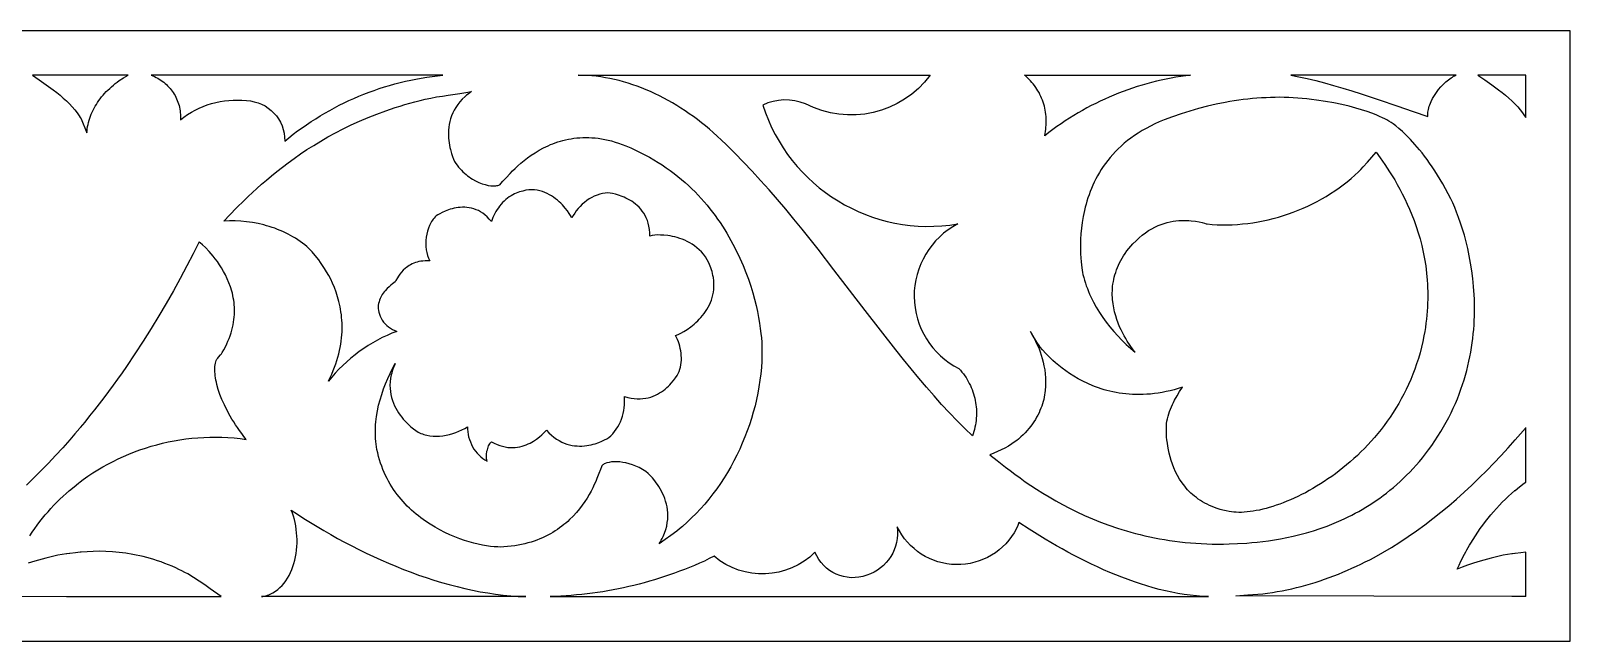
# Model space of a CAD drawing. Extents: x -336 to 337, y 105 to 175.
# Drawn here: x 160.3 to 336.8, y 104.8 to 174.8 of the extents above; entities that cross this region are included whole.
import ezdxf

# ---------------------------------------------------------------- set-up
doc = ezdxf.new("R2010")
doc.units = 0
doc.header["$MEASUREMENT"] = 0
doc.layers.get('0').update_dxf_attribs({"linetype": 'CONTINUOUS'})
doc.layers.add('BITMAP_LAYER', color=18, linetype='CONTINUOUS')

msp = doc.modelspace()

# ---------------------------------------------------------------- linework, layer by layer
for p, q in [((331.7, 164.9), (331.7, 169.74)), ((331.7, 123.07), (331.7, 129.31)), ((331.7, 109.92), (331.7, 115.02))]:
    msp.add_line(p, q)
msp.add_lwpolyline([(-336.17, 104.8), (336.8, 104.8), (336.8, 174.85), (-336.17, 174.85)], close=True)
at = {"layer": 'BITMAP_LAYER'}
for points in [[(166, 164.9), (166.1, 164.74), (166.76, 163.12), (166.78, 163.37), (166.81, 163.61), (166.85, 163.85), (166.9, 164.09), (166.96, 164.33), (167.02, 164.57), (167.1, 164.81), (167.18, 165.04), (167.27, 165.27), (167.37, 165.5), (167.48, 165.73), (167.59, 165.96), (167.72, 166.18), (167.85, 166.4), (167.99, 166.62), (168.13, 166.83), (168.29, 167.04), (168.45, 167.25), (168.62, 167.46), (168.8, 167.66), (168.98, 167.86), (169.18, 168.05), (169.38, 168.24), (169.58, 168.43), (169.8, 168.61), (170.02, 168.79), (170.24, 168.96), (170.48, 169.13), (170.97, 169.46), (171.48, 169.77), (166.3, 169.74), (166.27, 169.74), (166, 169.74), (165.81, 169.74), (160.52, 169.74), (160.53, 169.74), (160.52, 169.74), (161.3, 169.22), (162.1, 168.66), (162.91, 168.06), (163.3, 167.75), (163.69, 167.44), (164.06, 167.12), (164.42, 166.79), (164.76, 166.46), (165.08, 166.12), (165.38, 165.78), (165.65, 165.44), (165.89, 165.09)], [(274.24, 169.74), (293.29, 169.74), (292.73, 169.68), (292.16, 169.6), (291.6, 169.51), (291.04, 169.41), (290.48, 169.3), (289.92, 169.18), (289.37, 169.05), (288.82, 168.91), (288.27, 168.76), (287.72, 168.61), (287.18, 168.44), (286.64, 168.26), (286.1, 168.08), (285.56, 167.88), (285.03, 167.68), (284.5, 167.46), (283.97, 167.24), (283.45, 167.01), (282.93, 166.77), (282.42, 166.52), (281.9, 166.26), (281.4, 165.99), (280.89, 165.71), (280.39, 165.42), (279.9, 165.13), (279.41, 164.82), (278.92, 164.51), (278.44, 164.18), (277.96, 163.85), (277.49, 163.51), (277.02, 163.16), (276.56, 162.81), (276.61, 163.05), (276.65, 163.3), (276.69, 163.54), (276.71, 163.79), (276.73, 164.03), (276.74, 164.28), (276.74, 164.52), (276.74, 164.77), (276.72, 165.01), (276.7, 165.25), (276.66, 165.49), (276.62, 165.73), (276.57, 165.96), (276.52, 166.2), (276.45, 166.43), (276.38, 166.65), (276.3, 166.88), (276.21, 167.1), (276.12, 167.32), (276.02, 167.54), (275.91, 167.75), (275.79, 167.95), (275.67, 168.16), (275.54, 168.35), (275.4, 168.55), (275.25, 168.74), (275.1, 168.92), (274.94, 169.1), (274.78, 169.27), (274.6, 169.43), (274.42, 169.59)], [(304.77, 169.74), (305.69, 169.57), (306.64, 169.36), (307.63, 169.13), (308.65, 168.86), (309.68, 168.58), (310.73, 168.27), (311.78, 167.95), (312.83, 167.62), (314.92, 166.94), (316.92, 166.25), (318.8, 165.6), (320.5, 165.01), (320.49, 165.17), (320.48, 165.33), (320.49, 165.49), (320.52, 165.66), (320.55, 165.83), (320.59, 166.01), (320.64, 166.18), (320.7, 166.36), (320.85, 166.72), (321.03, 167.08), (321.23, 167.43), (321.46, 167.77), (321.71, 168.11), (321.98, 168.42), (322.26, 168.72), (322.55, 168.99), (322.85, 169.23), (323.15, 169.44), (323.29, 169.53), (323.44, 169.62), (323.59, 169.69), (323.74, 169.75)], [(304.77, 169.74), (305.69, 169.57), (306.64, 169.36), (307.63, 169.13), (308.65, 168.86), (309.68, 168.58), (310.73, 168.27), (311.78, 167.95), (312.83, 167.62), (314.92, 166.94), (316.92, 166.25), (318.8, 165.6), (320.5, 165.01), (320.49, 165.17), (320.48, 165.33), (320.49, 165.49), (320.52, 165.66), (320.55, 165.83), (320.59, 166.01), (320.64, 166.18), (320.7, 166.36), (320.85, 166.72), (321.03, 167.08), (321.23, 167.43), (321.46, 167.77), (321.71, 168.11), (321.98, 168.42), (322.26, 168.72), (322.55, 168.99), (322.85, 169.23), (323.15, 169.44), (323.29, 169.53), (323.44, 169.62), (323.59, 169.69), (323.74, 169.75)], [(202.11, 136.67), (202.01, 136.44), (201.92, 136.23), (201.84, 136.01), (201.77, 135.8), (201.71, 135.58), (201.66, 135.38), (201.58, 134.97), (201.53, 134.57), (201.51, 134.19), (201.52, 133.81), (201.55, 133.45), (201.61, 133.1), (201.69, 132.76), (201.79, 132.44), (201.9, 132.13), (202.03, 131.82), (202.18, 131.54), (202.33, 131.26), (202.5, 131), (202.67, 130.76), (202.85, 130.52), (203.03, 130.3), (203.21, 130.1), (203.39, 129.91), (203.57, 129.73), (203.91, 129.42), (204.21, 129.17), (204.46, 128.99), (204.73, 128.81), (204.89, 128.72), (205.05, 128.65), (205.22, 128.59), (205.38, 128.53), (205.56, 128.48), (205.73, 128.44), (206.09, 128.38), (206.46, 128.34), (206.83, 128.33), (207.2, 128.35), (207.58, 128.39), (207.96, 128.46), (208.33, 128.54), (208.7, 128.65), (209.07, 128.77), (209.42, 128.91), (209.76, 129.06), (210.09, 129.23), (210.41, 129.4), (210.4, 129.12), (210.42, 128.83), (210.46, 128.54), (210.52, 128.25), (210.61, 127.96), (210.72, 127.67), (210.84, 127.39), (210.98, 127.12), (211.14, 126.86), (211.32, 126.61), (211.51, 126.37), (211.72, 126.15), (211.93, 125.95), (212.16, 125.76), (212.4, 125.6), (212.65, 125.46), (212.62, 125.6), (212.59, 125.74), (212.58, 125.89), (212.57, 126.04), (212.57, 126.19), (212.58, 126.34), (212.6, 126.49), (212.63, 126.63), (212.67, 126.78), (212.71, 126.93), (212.76, 127.07), (212.82, 127.21), (212.89, 127.34), (212.97, 127.46), (213.05, 127.59), (213.14, 127.7), (213.47, 127.52), (213.79, 127.38), (214.11, 127.26), (214.42, 127.17), (214.73, 127.1), (215.02, 127.05), (215.31, 127.03), (215.6, 127.03), (215.87, 127.04), (216.14, 127.08), (216.4, 127.12), (216.65, 127.19), (216.9, 127.26), (217.13, 127.35), (217.35, 127.44), (217.57, 127.54), (217.77, 127.65), (217.97, 127.77), (218.32, 128), (218.64, 128.24), (218.9, 128.47), (219.11, 128.68), (219.28, 128.85), (219.44, 129.04), (219.72, 128.73), (220.01, 128.46), (220.3, 128.21), (220.59, 128), (220.89, 127.82), (221.19, 127.66), (221.49, 127.53), (221.78, 127.42), (222.08, 127.34), (222.38, 127.28), (222.67, 127.23), (222.96, 127.21), (223.24, 127.2), (223.52, 127.2), (223.79, 127.22), (224.06, 127.25), (224.32, 127.3), (224.56, 127.35), (224.8, 127.41), (225.03, 127.47), (225.45, 127.61), (225.81, 127.76), (226.11, 127.9), (226.35, 128.03), (226.59, 128.18), (226.83, 128.38), (227.05, 128.61), (227.25, 128.86), (227.44, 129.12), (227.62, 129.4), (227.78, 129.69), (227.92, 129.99), (228.04, 130.3), (228.15, 130.62), (228.24, 130.94), (228.31, 131.27), (228.36, 131.59), (228.39, 131.92), (228.41, 132.25), (228.41, 132.57), (228.38, 132.89), (228.77, 132.78), (229.14, 132.7), (229.5, 132.64), (229.85, 132.62), (230.18, 132.62), (230.51, 132.64), (230.82, 132.68), (231.12, 132.74), (231.4, 132.82), (231.68, 132.92), (231.94, 133.03), (232.19, 133.15), (232.42, 133.29), (232.65, 133.43), (232.86, 133.58), (233.06, 133.74), (233.25, 133.91), (233.43, 134.07), (233.6, 134.24), (233.75, 134.4), (234.02, 134.73), (234.25, 135.03), (234.42, 135.3), (234.55, 135.52), (234.67, 135.76), (234.75, 136.01), (234.82, 136.26), (234.86, 136.52), (234.9, 136.79), (234.91, 137.05), (234.91, 137.32), (234.9, 137.59), (234.88, 137.86), (234.84, 138.12), (234.79, 138.39), (234.73, 138.65), (234.65, 138.91), (234.57, 139.17), (234.47, 139.42), (234.36, 139.66), (234.25, 139.89), (234.53, 140), (234.85, 140.15), (235.21, 140.34), (235.59, 140.58), (235.99, 140.86), (236.19, 141.02), (236.39, 141.18), (236.58, 141.36), (236.78, 141.55), (236.97, 141.75), (237.16, 141.95), (237.34, 142.17), (237.52, 142.4), (237.68, 142.63), (237.84, 142.88), (237.99, 143.13), (238.12, 143.4), (238.24, 143.67), (238.35, 143.95), (238.44, 144.24), (238.52, 144.54), (238.58, 144.85), (238.62, 145.17), (238.64, 145.5), (238.64, 145.83), (238.62, 146.17), (238.58, 146.52), (238.53, 146.76), (238.48, 146.99), (238.43, 147.22), (238.37, 147.43), (238.3, 147.64), (238.22, 147.84), (238.14, 148.04), (238.06, 148.23), (237.87, 148.58), (237.67, 148.91), (237.45, 149.21), (237.21, 149.48), (236.96, 149.73), (236.7, 149.96), (236.43, 150.17), (236.15, 150.36), (235.87, 150.53), (235.58, 150.68), (235.29, 150.81), (235.01, 150.93), (234.72, 151.03), (234.43, 151.11), (234.15, 151.19), (233.88, 151.25), (233.62, 151.3), (233.37, 151.34), (232.9, 151.39), (232.51, 151.41), (232.19, 151.42), (231.86, 151.4), (231.57, 151.35), (231.28, 151.29), (231.28, 151.68), (231.24, 152.06), (231.19, 152.42), (231.11, 152.76), (231.01, 153.07), (230.89, 153.37), (230.75, 153.65), (230.6, 153.91), (230.43, 154.15), (230.25, 154.38), (230.06, 154.59), (229.86, 154.78), (229.66, 154.96), (229.44, 155.13), (229.22, 155.28), (229, 155.41), (228.78, 155.54), (228.56, 155.65), (228.34, 155.75), (228.13, 155.84), (227.72, 155.99), (227.35, 156.1), (227.02, 156.18), (226.76, 156.23), (226.49, 156.26), (226.17, 156.23), (225.86, 156.18), (225.55, 156.1), (225.24, 155.99), (224.93, 155.87), (224.64, 155.72), (224.35, 155.55), (224.07, 155.36), (223.8, 155.16), (223.55, 154.94), (223.31, 154.7), (223.08, 154.46), (222.87, 154.2), (222.69, 153.93), (222.52, 153.66), (222.37, 153.37), (222.33, 153.46), (222.22, 153.64), (222.06, 153.88), (221.85, 154.18), (221.59, 154.51), (221.44, 154.69), (221.27, 154.87), (221.1, 155.05), (220.91, 155.23), (220.71, 155.4), (220.5, 155.57), (220.27, 155.74), (220.03, 155.9), (219.79, 156.04), (219.53, 156.17), (219.26, 156.29), (218.98, 156.39), (218.69, 156.47), (218.39, 156.54), (218.07, 156.58), (217.75, 156.59), (217.42, 156.58), (217.08, 156.54), (216.72, 156.46), (216.55, 156.42), (216.36, 156.36), (216.18, 156.29), (215.99, 156.22), (215.8, 156.14), (215.61, 156.04), (215.39, 155.92), (215.18, 155.79), (214.98, 155.64), (214.78, 155.48), (214.6, 155.31), (214.42, 155.13), (214.24, 154.94), (214.08, 154.74), (213.93, 154.54), (213.78, 154.33), (213.65, 154.11), (213.52, 153.88), (213.41, 153.65), (213.3, 153.42), (213.21, 153.19), (213.13, 152.95), (212.89, 153.24), (212.65, 153.49), (212.4, 153.71), (212.15, 153.9), (211.89, 154.07), (211.64, 154.21), (211.38, 154.32), (211.11, 154.42), (210.85, 154.49), (210.59, 154.54), (210.33, 154.58), (210.08, 154.59), (209.82, 154.6), (209.57, 154.58), (209.33, 154.56), (209.09, 154.52), (208.86, 154.48), (208.63, 154.42), (208.42, 154.36), (208.21, 154.3), (207.83, 154.15), (207.5, 154.01), (207.22, 153.86), (207.01, 153.74), (206.79, 153.6), (206.68, 153.48), (206.57, 153.36), (206.47, 153.23), (206.37, 153.1), (206.28, 152.95), (206.19, 152.81), (206.04, 152.5), (205.91, 152.18), (205.8, 151.85), (205.72, 151.5), (205.66, 151.15), (205.62, 150.79), (205.61, 150.44), (205.62, 150.08), (205.66, 149.73), (205.72, 149.39), (205.81, 149.06), (205.92, 148.74), (205.99, 148.59), (206.06, 148.44), (205.79, 148.45), (205.54, 148.45), (205.29, 148.43), (205.06, 148.4), (204.83, 148.36), (204.62, 148.31), (204.42, 148.24), (204.23, 148.17), (204.05, 148.09), (203.87, 148), (203.71, 147.91), (203.56, 147.81), (203.41, 147.7), (203.28, 147.59), (203.03, 147.37), (202.82, 147.14), (202.64, 146.91), (202.49, 146.7), (202.36, 146.5), (202.19, 146.2), (202.14, 146.1), (202.11, 146.05), (201.95, 145.93), (201.8, 145.82), (201.61, 145.67), (201.4, 145.48), (201.18, 145.27), (200.95, 145.02), (200.84, 144.89), (200.73, 144.74), (200.63, 144.59), (200.54, 144.44), (200.45, 144.28), (200.37, 144.11), (200.3, 143.93), (200.25, 143.75), (200.2, 143.56), (200.17, 143.37), (200.16, 143.17), (200.16, 142.97), (200.18, 142.76), (200.22, 142.55), (200.29, 142.33), (200.37, 142.1), (200.48, 141.87), (200.61, 141.64), (200.77, 141.43), (200.94, 141.22), (201.14, 141.04), (201.35, 140.87), (201.57, 140.72), (201.81, 140.58), (202.05, 140.46), (202.3, 140.36), (201.73, 140.14), (201.17, 139.9), (200.62, 139.64), (200.08, 139.35), (199.54, 139.05), (199.01, 138.73), (198.5, 138.39), (197.99, 138.04), (197.5, 137.67), (197.02, 137.28), (196.55, 136.88), (196.1, 136.46), (195.66, 136.03), (195.24, 135.58), (194.84, 135.12), (194.46, 134.65), (194.66, 135.06), (194.84, 135.46), (195.01, 135.86), (195.16, 136.25), (195.3, 136.64), (195.43, 137.02), (195.54, 137.41), (195.65, 137.78), (195.73, 138.16), (195.81, 138.52), (195.87, 138.89), (195.92, 139.25), (195.96, 139.6), (195.99, 139.95), (196.01, 140.3), (196.02, 140.64), (196.02, 140.98), (196.01, 141.31), (196, 141.64), (195.97, 141.96), (195.94, 142.27), (195.89, 142.58), (195.84, 142.89), (195.79, 143.19), (195.66, 143.77), (195.5, 144.33), (195.33, 144.87), (195.13, 145.38), (194.93, 145.87), (194.71, 146.34), (194.48, 146.78), (194.25, 147.19), (194.02, 147.57), (193.79, 147.93), (193.56, 148.26), (193.34, 148.56), (192.94, 149.08), (192.6, 149.47), (192.35, 149.73), (192.21, 149.87), (191.97, 150.08), (191.73, 150.29), (191.47, 150.49), (191.21, 150.68), (190.95, 150.86), (190.67, 151.04), (190.39, 151.2), (190.11, 151.37), (189.82, 151.52), (189.52, 151.67), (189.23, 151.8), (188.92, 151.94), (188.61, 152.06), (188.3, 152.18), (187.99, 152.29), (187.67, 152.39), (187.35, 152.48), (187.03, 152.57), (186.38, 152.72), (185.73, 152.84), (185.07, 152.94), (184.41, 153), (183.75, 153.04), (183.1, 153.05), (182.46, 153.02), (183.15, 153.73), (183.92, 154.52), (184.78, 155.37), (185.25, 155.82), (185.74, 156.28), (186.25, 156.75), (186.78, 157.23), (187.35, 157.72), (187.93, 158.21), (188.54, 158.71), (189.18, 159.21), (189.84, 159.71), (190.53, 160.21), (191.25, 160.71), (191.99, 161.21), (192.77, 161.7), (193.57, 162.19), (194.4, 162.67), (195.26, 163.14), (196.14, 163.6), (197.06, 164.04), (198.01, 164.47), (198.99, 164.89), (200, 165.29), (201.04, 165.67), (201.58, 165.85), (202.12, 166.03), (202.67, 166.2), (203.23, 166.37), (203.79, 166.53), (204.37, 166.68), (204.95, 166.83), (205.54, 166.98), (206.2, 167.12), (206.86, 167.25), (207.52, 167.36), (208.19, 167.46), (209.53, 167.66), (210.19, 167.76), (210.86, 167.87), (210.66, 167.73), (210.47, 167.59), (210.29, 167.45), (210.12, 167.3), (209.8, 167), (209.52, 166.7), (209.27, 166.38), (209.05, 166.06), (208.86, 165.74), (208.7, 165.42), (208.57, 165.09), (208.45, 164.76), (208.36, 164.43), (208.3, 164.11), (208.25, 163.78), (208.22, 163.46), (208.2, 163.15), (208.21, 162.84), (208.22, 162.54), (208.25, 162.25), (208.28, 161.98), (208.33, 161.71), (208.38, 161.45), (208.43, 161.21), (208.55, 160.78), (208.68, 160.41), (208.79, 160.12), (208.92, 159.83), (209.07, 159.61), (209.22, 159.41), (209.38, 159.21), (209.54, 159.02), (209.7, 158.84), (209.87, 158.67), (210.05, 158.51), (210.23, 158.36), (210.41, 158.21), (210.59, 158.08), (210.77, 157.95), (210.96, 157.83), (211.33, 157.62), (211.7, 157.44), (212.07, 157.3), (212.42, 157.19), (212.76, 157.11), (213.07, 157.06), (213.37, 157.05), (213.51, 157.05), (213.64, 157.06), (213.76, 157.08), (213.87, 157.11), (213.97, 157.14), (214.07, 157.18), (214.13, 157.22), (214.21, 157.31), (214.46, 157.58), (214.81, 157.98), (215.27, 158.48), (215.54, 158.76), (215.84, 159.04), (216.16, 159.34), (216.51, 159.65), (216.88, 159.95), (217.27, 160.26), (217.7, 160.56), (218.14, 160.86), (218.62, 161.14), (219.11, 161.41), (219.63, 161.66), (219.9, 161.78), (220.18, 161.89), (220.46, 161.99), (220.75, 162.09), (221.04, 162.18), (221.34, 162.26), (221.64, 162.34), (221.96, 162.41), (222.27, 162.46), (222.6, 162.51), (222.92, 162.55), (223.26, 162.58), (223.6, 162.6), (223.94, 162.6), (224.3, 162.6), (224.65, 162.58), (225.02, 162.55), (225.39, 162.51), (225.76, 162.45), (226.14, 162.38), (226.53, 162.3), (226.92, 162.2), (227.31, 162.08), (227.72, 161.95), (228.12, 161.81), (228.54, 161.65), (229.11, 161.41), (229.66, 161.16), (230.2, 160.89), (230.73, 160.62), (231.25, 160.34), (231.75, 160.05), (232.24, 159.75), (232.72, 159.45), (233.18, 159.13), (233.63, 158.81), (234.08, 158.47), (234.51, 158.14), (234.92, 157.79), (235.33, 157.44), (235.72, 157.08), (236.11, 156.72), (236.48, 156.35), (236.84, 155.97), (237.19, 155.59), (237.53, 155.21), (237.86, 154.82), (238.18, 154.43), (238.49, 154.03), (238.79, 153.64), (239.07, 153.23), (239.35, 152.83), (239.62, 152.43), (239.88, 152.02), (240.13, 151.61), (240.37, 151.2), (240.6, 150.79), (240.83, 150.38), (241.25, 149.56), (241.63, 148.74), (241.98, 147.93), (242.31, 147.12), (242.6, 146.33), (242.86, 145.55), (243.09, 144.78), (243.3, 144.04), (243.48, 143.32), (243.63, 142.62), (243.76, 141.95), (243.88, 141.31), (243.96, 140.7), (244.03, 140.13), (244.08, 139.6), (244.12, 139.11), (244.14, 138.39), (244.14, 137.66), (244.12, 136.93), (244.08, 136.2), (244.01, 135.47), (243.92, 134.74), (243.81, 134.01), (243.68, 133.27), (243.53, 132.54), (243.36, 131.82), (243.16, 131.09), (242.95, 130.37), (242.72, 129.65), (242.46, 128.94), (242.19, 128.24), (241.9, 127.54), (241.6, 126.85), (241.27, 126.17), (240.93, 125.49), (240.57, 124.83), (240.19, 124.18), (239.8, 123.54), (239.39, 122.92), (238.96, 122.3), (238.52, 121.7), (238.06, 121.12), (237.59, 120.55), (237.11, 120), (236.61, 119.46), (236.09, 118.95), (235.57, 118.45), (235.03, 117.97), (234.71, 117.7), (234.38, 117.45), (233.72, 116.95), (233.04, 116.47), (232.37, 115.98), (232.5, 116.19), (232.61, 116.4), (232.72, 116.61), (232.82, 116.81), (232.91, 117.02), (232.99, 117.22), (233.13, 117.62), (233.23, 118.02), (233.3, 118.41), (233.35, 118.79), (233.36, 119.16), (233.35, 119.52), (233.32, 119.87), (233.27, 120.22), (233.2, 120.55), (233.11, 120.87), (233.01, 121.18), (232.89, 121.48), (232.76, 121.76), (232.63, 122.03), (232.48, 122.29), (232.33, 122.54), (232.18, 122.77), (232.03, 122.99), (231.88, 123.19), (231.59, 123.54), (231.32, 123.83), (231.1, 124.05), (230.85, 124.27), (230.47, 124.51), (230.08, 124.72), (229.69, 124.89), (229.31, 125.04), (228.93, 125.16), (228.55, 125.26), (228.19, 125.33), (227.84, 125.37), (227.51, 125.39), (227.19, 125.39), (226.9, 125.37), (226.63, 125.32), (226.38, 125.26), (226.17, 125.18), (226.07, 125.14), (225.99, 125.09), (225.91, 125.04), (225.84, 124.98), (225.81, 124.92), (225.76, 124.83), (225.63, 124.51), (225.46, 124.04), (225.23, 123.46), (225.09, 123.13), (224.93, 122.78), (224.75, 122.41), (224.56, 122.03), (224.34, 121.63), (224.1, 121.23), (223.83, 120.82), (223.54, 120.4), (223.22, 119.98), (222.88, 119.57), (222.51, 119.16), (222.1, 118.76), (221.89, 118.56), (221.67, 118.37), (221.44, 118.18), (221.21, 117.99), (220.96, 117.81), (220.71, 117.63), (220.45, 117.46), (220.18, 117.29), (219.9, 117.13), (219.61, 116.97), (219.31, 116.82), (219.01, 116.68), (218.69, 116.54), (218.36, 116.42), (218.03, 116.3), (217.68, 116.18), (217.33, 116.08), (216.96, 115.99), (216.59, 115.9), (216.2, 115.82), (215.81, 115.76), (215.4, 115.7), (214.98, 115.66), (214.55, 115.63), (214.22, 115.61), (213.86, 115.62), (213.46, 115.65), (213.04, 115.69), (212.59, 115.75), (212.12, 115.83), (211.62, 115.94), (211.11, 116.06), (210.58, 116.21), (210.05, 116.37), (209.5, 116.56), (208.94, 116.78), (208.37, 117.02), (207.81, 117.28), (207.24, 117.57), (206.68, 117.88), (206.12, 118.22), (205.57, 118.58), (205.03, 118.97), (204.76, 119.18), (204.5, 119.39), (204.24, 119.62), (203.98, 119.84), (203.73, 120.08), (203.48, 120.32), (203.24, 120.57), (203.01, 120.83), (202.78, 121.09), (202.55, 121.37), (202.33, 121.65), (202.12, 121.93), (201.92, 122.23), (201.72, 122.53), (201.53, 122.84), (201.35, 123.16), (201.17, 123.49), (201.01, 123.82), (200.85, 124.17), (200.7, 124.52), (200.56, 124.88), (200.43, 125.25), (200.32, 125.63), (200.21, 126.01), (200.11, 126.41), (200.02, 126.81), (199.97, 127.12), (199.92, 127.43), (199.88, 127.74), (199.86, 128.06), (199.84, 128.38), (199.83, 128.69), (199.83, 129.01), (199.84, 129.33), (199.86, 129.65), (199.89, 129.97), (199.92, 130.29), (199.96, 130.6), (200.07, 131.24), (200.21, 131.88), (200.37, 132.51), (200.56, 133.13), (200.77, 133.75), (201, 134.35), (201.25, 134.95), (201.52, 135.54), (201.81, 136.11)], [(314.55, 160.92), (315.02, 160.27), (315.54, 159.52), (315.82, 159.1), (316.1, 158.67), (316.39, 158.21), (316.68, 157.73), (316.97, 157.22), (317.26, 156.69), (317.55, 156.14), (317.84, 155.57), (318.12, 154.97), (318.39, 154.36), (318.66, 153.72), (318.91, 153.06), (319.15, 152.38), (319.38, 151.68), (319.59, 150.96), (319.78, 150.21), (319.96, 149.45), (320.11, 148.67), (320.24, 147.87), (320.34, 147.05), (320.42, 146.22), (320.44, 145.79), (320.46, 145.36), (320.47, 144.93), (320.48, 144.49), (320.48, 144.04), (320.46, 143.6), (320.44, 143.14), (320.41, 142.69), (320.37, 142.22), (320.33, 141.76), (320.27, 141.29), (320.2, 140.81), (320.13, 140.34), (320.04, 139.85), (319.9, 139.19), (319.75, 138.54), (319.59, 137.89), (319.4, 137.26), (319.2, 136.64), (318.99, 136.03), (318.77, 135.43), (318.52, 134.84), (318.27, 134.26), (318.01, 133.7), (317.73, 133.14), (317.44, 132.6), (317.14, 132.07), (316.82, 131.54), (316.5, 131.03), (316.17, 130.53), (315.83, 130.04), (315.48, 129.56), (315.12, 129.1), (314.75, 128.64), (314.38, 128.19), (314, 127.76), (313.61, 127.34), (313.21, 126.92), (312.81, 126.52), (312.41, 126.13), (312, 125.76), (311.58, 125.39), (311.16, 125.03), (310.74, 124.69), (310.32, 124.35), (309.89, 124.03), (309.46, 123.72), (309.03, 123.42), (308.6, 123.13), (308.17, 122.85), (307.73, 122.59), (307.3, 122.33), (306.87, 122.09), (306.44, 121.85), (306.01, 121.63), (305.59, 121.42), (305.16, 121.22), (304.74, 121.04), (304.32, 120.86), (303.91, 120.7), (303.5, 120.54), (303.1, 120.4), (302.7, 120.27), (302.31, 120.15), (301.93, 120.04), (301.55, 119.95), (301.17, 119.86), (300.81, 119.79), (300.46, 119.73), (300.11, 119.68), (299.77, 119.64), (299.44, 119.61), (299.13, 119.59), (298.82, 119.59), (298.52, 119.6), (298.24, 119.61), (297.96, 119.64), (297.7, 119.69), (297.35, 119.76), (297, 119.84), (296.67, 119.93), (296.35, 120.03), (296.04, 120.14), (295.74, 120.26), (295.46, 120.38), (295.18, 120.52), (294.91, 120.66), (294.66, 120.8), (294.41, 120.96), (294.17, 121.12), (293.95, 121.28), (293.73, 121.45), (293.52, 121.63), (293.32, 121.81), (293.13, 122), (292.95, 122.19), (292.78, 122.38), (292.61, 122.58), (292.46, 122.78), (292.31, 122.99), (292.03, 123.4), (291.78, 123.83), (291.57, 124.26), (291.37, 124.69), (291.2, 125.12), (291.06, 125.54), (290.93, 125.97), (290.83, 126.38), (290.74, 126.78), (290.67, 127.17), (290.62, 127.54), (290.57, 127.9), (290.54, 128.23), (290.51, 128.82), (290.51, 129.28), (290.52, 129.61), (290.53, 129.78), (290.58, 130.06), (290.64, 130.33), (290.71, 130.61), (290.79, 130.88), (290.88, 131.15), (290.98, 131.42), (291.08, 131.69), (291.2, 131.95), (291.32, 132.21), (291.45, 132.47), (291.73, 132.98), (292.03, 133.46), (292.35, 133.94), (291.87, 133.79), (291.39, 133.66), (290.93, 133.54), (290.47, 133.44), (290.01, 133.35), (289.57, 133.28), (289.13, 133.22), (288.69, 133.17), (288.27, 133.14), (287.85, 133.12), (287.44, 133.11), (287.03, 133.11), (286.63, 133.12), (286.24, 133.14), (285.86, 133.18), (285.48, 133.22), (285.11, 133.27), (284.74, 133.34), (284.39, 133.41), (284.04, 133.48), (283.7, 133.57), (283.36, 133.66), (283.03, 133.76), (282.71, 133.87), (282.4, 133.98), (282.09, 134.1), (281.5, 134.36), (280.93, 134.63), (280.4, 134.91), (279.89, 135.21), (279.42, 135.51), (278.97, 135.82), (278.55, 136.13), (278.17, 136.43), (277.81, 136.74), (277.48, 137.03), (277.19, 137.31), (276.92, 137.57), (276.69, 137.82), (276.31, 138.24), (276.06, 138.55), (275.93, 138.72), (275.66, 139.11), (275.42, 139.51), (275.17, 139.92), (274.93, 140.33), (275.01, 140.19), (275.18, 139.91), (275.39, 139.5), (275.64, 138.98), (275.78, 138.68), (275.91, 138.35), (276.04, 138), (276.16, 137.63), (276.28, 137.24), (276.38, 136.83), (276.48, 136.4), (276.56, 135.96), (276.62, 135.5), (276.66, 135.03), (276.67, 134.55), (276.66, 134.06), (276.62, 133.56), (276.59, 133.31), (276.55, 133.06), (276.51, 132.81), (276.45, 132.55), (276.38, 132.3), (276.31, 132.04), (276.22, 131.78), (276.13, 131.53), (276.02, 131.27), (275.91, 131.01), (275.78, 130.75), (275.64, 130.5), (275.49, 130.24), (275.33, 129.99), (275.15, 129.73), (274.96, 129.48), (274.76, 129.23), (274.55, 128.98), (274.32, 128.73), (274.08, 128.48), (273.82, 128.24), (273.55, 128), (273.37, 127.85), (273.19, 127.71), (272.81, 127.44), (272.41, 127.19), (272, 126.96), (271.58, 126.75), (271.15, 126.56), (270.72, 126.38), (270.29, 126.21), (271.13, 125.53), (272.08, 124.78), (272.6, 124.38), (273.15, 123.97), (273.73, 123.54), (274.34, 123.11), (274.98, 122.68), (275.64, 122.24), (276.34, 121.8), (277.07, 121.36), (277.82, 120.93), (278.6, 120.49), (279.42, 120.07), (280.26, 119.65), (281.13, 119.25), (282.03, 118.86), (282.96, 118.48), (283.92, 118.12), (284.91, 117.78), (285.42, 117.62), (285.93, 117.47), (286.45, 117.32), (286.98, 117.18), (287.51, 117.04), (288.05, 116.91), (288.6, 116.79), (289.16, 116.67), (289.72, 116.56), (290.29, 116.46), (290.87, 116.37), (291.46, 116.29), (292.05, 116.21), (292.65, 116.15), (293.26, 116.09), (293.88, 116.04), (294.5, 116.01), (295.13, 115.98), (295.77, 115.96), (296.41, 115.95), (297.06, 115.96), (297.72, 115.97), (298.66, 116.01), (299.73, 116.07), (300.31, 116.12), (300.92, 116.18), (301.56, 116.25), (302.22, 116.34), (302.9, 116.44), (303.6, 116.56), (304.32, 116.7), (305.06, 116.86), (305.82, 117.04), (306.58, 117.25), (307.36, 117.48), (308.15, 117.74), (308.94, 118.02), (309.74, 118.34), (310.55, 118.69), (310.95, 118.87), (311.36, 119.07), (311.76, 119.27), (312.16, 119.48), (312.57, 119.7), (312.97, 119.93), (313.37, 120.17), (313.77, 120.42), (314.17, 120.68), (314.57, 120.95), (314.97, 121.23), (315.36, 121.52), (315.75, 121.81), (316.14, 122.12), (316.53, 122.45), (316.91, 122.78), (317.3, 123.12), (317.67, 123.48), (318.05, 123.84), (318.42, 124.22), (318.79, 124.61), (319.15, 125.01), (319.51, 125.43), (319.86, 125.85), (320.21, 126.29), (320.55, 126.75), (320.93, 127.28), (321.3, 127.8), (321.64, 128.34), (321.98, 128.87), (322.29, 129.4), (322.59, 129.94), (322.88, 130.48), (323.15, 131.02), (323.4, 131.55), (323.64, 132.09), (323.87, 132.63), (324.08, 133.17), (324.28, 133.71), (324.46, 134.25), (324.63, 134.78), (324.79, 135.32), (324.94, 135.85), (325.07, 136.39), (325.19, 136.92), (325.31, 137.45), (325.4, 137.98), (325.49, 138.5), (325.57, 139.03), (325.64, 139.55), (325.69, 140.06), (325.74, 140.58), (325.78, 141.09), (325.81, 141.6), (325.83, 142.1), (325.84, 142.6), (325.84, 143.09), (325.83, 143.58), (325.82, 144.07), (325.8, 144.55), (325.73, 145.49), (325.64, 146.42), (325.53, 147.32), (325.39, 148.19), (325.23, 149.03), (325.06, 149.85), (324.87, 150.63), (324.67, 151.38), (324.46, 152.1), (324.24, 152.78), (324.01, 153.42), (323.78, 154.02), (323.56, 154.57), (323.33, 155.09), (323.1, 155.56), (322.8, 156.15), (322.5, 156.72), (322.2, 157.27), (321.89, 157.79), (321.59, 158.29), (321.29, 158.77), (320.99, 159.22), (320.69, 159.65), (320.39, 160.07), (320.1, 160.46), (319.82, 160.83), (319.54, 161.18), (318.99, 161.81), (318.48, 162.38), (318, 162.87), (317.56, 163.28), (317.16, 163.64), (316.81, 163.92), (316.52, 164.15), (316.29, 164.32), (316.02, 164.49), (315.79, 164.62), (315.57, 164.73), (315.29, 164.87), (314.95, 165.02), (314.54, 165.2), (314.06, 165.38), (313.51, 165.58), (312.89, 165.78), (312.21, 165.98), (311.45, 166.19), (310.62, 166.38), (309.72, 166.57), (308.75, 166.74), (307.71, 166.9), (307.16, 166.97), (306.6, 167.04), (306.08, 167.09), (305.57, 167.13), (305.05, 167.16), (304.53, 167.18), (304.01, 167.2), (303.49, 167.21), (302.97, 167.2), (302.45, 167.19), (301.93, 167.17), (301.41, 167.14), (300.89, 167.11), (300.37, 167.06), (299.85, 167.01), (299.33, 166.95), (298.81, 166.88), (298.29, 166.8), (297.77, 166.72), (297.25, 166.63), (296.23, 166.42), (295.21, 166.19), (294.19, 165.93), (293.19, 165.64), (292.19, 165.32), (291.21, 164.98), (290.24, 164.61), (289.7, 164.39), (289.18, 164.15), (288.68, 163.91), (288.19, 163.65), (287.73, 163.39), (287.29, 163.11), (286.86, 162.83), (286.45, 162.54), (286.06, 162.24), (285.69, 161.94), (285.33, 161.62), (284.99, 161.3), (284.67, 160.98), (284.36, 160.65), (284.07, 160.31), (283.79, 159.97), (283.53, 159.62), (283.28, 159.28), (283.05, 158.92), (282.83, 158.57), (282.62, 158.21), (282.43, 157.85), (282.25, 157.49), (282.08, 157.13), (281.92, 156.76), (281.77, 156.4), (281.64, 156.04), (281.51, 155.68), (281.4, 155.31), (281.3, 154.95), (281.2, 154.6), (281.12, 154.24), (280.97, 153.54), (280.86, 152.85), (280.77, 152.19), (280.71, 151.54), (280.68, 150.93), (280.66, 150.34), (280.66, 149.78), (280.68, 149.26), (280.71, 148.78), (280.74, 148.35), (280.82, 147.63), (280.9, 147.13), (280.95, 146.87), (281.03, 146.55), (281.12, 146.22), (281.22, 145.9), (281.33, 145.58), (281.45, 145.27), (281.57, 144.95), (281.7, 144.64), (281.84, 144.33), (281.99, 144.02), (282.14, 143.72), (282.47, 143.12), (282.83, 142.54), (283.21, 141.96), (283.61, 141.41), (284.04, 140.86), (284.48, 140.34), (284.94, 139.83), (285.42, 139.34), (285.91, 138.86), (286.42, 138.41), (286.93, 137.97), (286.82, 138.1), (286.62, 138.36), (286.35, 138.74), (286.03, 139.23), (285.85, 139.52), (285.68, 139.83), (285.5, 140.16), (285.32, 140.52), (285.15, 140.89), (284.99, 141.29), (284.84, 141.7), (284.7, 142.13), (284.58, 142.58), (284.48, 143.04), (284.4, 143.52), (284.34, 144), (284.32, 144.25), (284.31, 144.5), (284.31, 144.76), (284.32, 145.01), (284.33, 145.27), (284.35, 145.53), (284.39, 145.79), (284.43, 146.06), (284.48, 146.32), (284.54, 146.59), (284.61, 146.86), (284.7, 147.13), (284.79, 147.4), (284.9, 147.67), (285.01, 147.94), (285.14, 148.21), (285.29, 148.49), (285.44, 148.76), (285.61, 149.03), (285.8, 149.31), (285.99, 149.58), (286.21, 149.85), (286.43, 150.12), (286.68, 150.4), (287.03, 150.76), (287.39, 151.1), (287.75, 151.4), (288.11, 151.67), (288.47, 151.92), (288.84, 152.13), (289.2, 152.32), (289.55, 152.49), (289.91, 152.63), (290.26, 152.75), (290.61, 152.85), (290.95, 152.93), (291.28, 152.99), (291.61, 153.04), (291.92, 153.07), (292.23, 153.09), (292.53, 153.09), (292.81, 153.09), (293.09, 153.07), (293.35, 153.05), (293.83, 152.99), (294.25, 152.91), (294.6, 152.83), (294.88, 152.76), (295.07, 152.71), (295.17, 152.68), (295.75, 152.63), (296.32, 152.59), (296.9, 152.58), (297.49, 152.58), (298.07, 152.59), (298.66, 152.63), (299.25, 152.68), (299.84, 152.74), (300.43, 152.82), (301.02, 152.92), (301.6, 153.04), (302.19, 153.17), (302.77, 153.31), (303.35, 153.47), (303.93, 153.64), (304.5, 153.83), (305.06, 154.04), (305.62, 154.25), (306.18, 154.49), (306.72, 154.73), (307.26, 154.99), (307.8, 155.26), (308.32, 155.55), (308.83, 155.85), (309.34, 156.16), (309.83, 156.48), (310.32, 156.82), (310.79, 157.17), (311.25, 157.53), (311.69, 157.9), (312.13, 158.28), (312.55, 158.68), (312.81, 158.94), (313.07, 159.22), (313.57, 159.78), (314.05, 160.36)], [(217.08, 109.92), (186.77, 109.92), (186.95, 109.95), (187.12, 109.99), (187.29, 110.03), (187.46, 110.08), (187.62, 110.14), (187.78, 110.21), (188.09, 110.36), (188.37, 110.54), (188.65, 110.74), (188.9, 110.96), (189.14, 111.2), (189.37, 111.46), (189.58, 111.75), (189.77, 112.04), (189.95, 112.36), (190.11, 112.68), (190.25, 113.03), (190.38, 113.38), (190.5, 113.74), (190.59, 114.11), (190.68, 114.49), (190.74, 114.88), (190.79, 115.27), (190.83, 115.66), (190.85, 116.06), (190.85, 116.46), (190.84, 116.85), (190.81, 117.25), (190.77, 117.64), (190.71, 118.03), (190.64, 118.41), (190.55, 118.79), (190.45, 119.16), (190.33, 119.51), (190.2, 119.86), (190.92, 119.38), (191.65, 118.9), (192.39, 118.43), (193.15, 117.96), (193.92, 117.5), (194.71, 117.05), (195.5, 116.61), (196.31, 116.17), (197.12, 115.74), (197.95, 115.32), (198.78, 114.91), (199.62, 114.52), (200.47, 114.13), (201.32, 113.76), (202.18, 113.4), (203.05, 113.05), (203.92, 112.72), (204.79, 112.4), (205.67, 112.1), (206.55, 111.82), (207.43, 111.55), (208.31, 111.3), (209.2, 111.07), (210.08, 110.85), (210.96, 110.66), (211.85, 110.49), (212.73, 110.34), (213.6, 110.21), (214.48, 110.1), (215.35, 110.01), (216.22, 109.95)], [(217.08, 109.92), (186.77, 109.92), (186.95, 109.95), (187.12, 109.99), (187.29, 110.03), (187.46, 110.08), (187.62, 110.14), (187.78, 110.21), (188.09, 110.36), (188.37, 110.54), (188.65, 110.74), (188.9, 110.96), (189.14, 111.2), (189.37, 111.46), (189.58, 111.75), (189.77, 112.04), (189.95, 112.36), (190.11, 112.68), (190.25, 113.03), (190.38, 113.38), (190.5, 113.74), (190.59, 114.11), (190.68, 114.49), (190.74, 114.88), (190.79, 115.27), (190.83, 115.66), (190.85, 116.06), (190.85, 116.46), (190.84, 116.85), (190.81, 117.25), (190.77, 117.64), (190.71, 118.03), (190.64, 118.41), (190.55, 118.79), (190.45, 119.16), (190.33, 119.51), (190.2, 119.86), (190.92, 119.38), (191.65, 118.9), (192.39, 118.43), (193.15, 117.96), (193.92, 117.5), (194.71, 117.05), (195.5, 116.61), (196.31, 116.17), (197.12, 115.74), (197.95, 115.32), (198.78, 114.91), (199.62, 114.52), (200.47, 114.13), (201.32, 113.76), (202.18, 113.4), (203.05, 113.05), (203.92, 112.72), (204.79, 112.4), (205.67, 112.1), (206.55, 111.82), (207.43, 111.55), (208.31, 111.3), (209.2, 111.07), (210.08, 110.85), (210.96, 110.66), (211.85, 110.49), (212.73, 110.34), (213.6, 110.21), (214.48, 110.1), (215.35, 110.01), (216.22, 109.95)]]:
    msp.add_lwpolyline(points, close=True, dxfattribs=at)
for points in [[(207.58, 169.75), (174.12, 169.74), (174.32, 169.67), (174.51, 169.58), (174.7, 169.49), (174.88, 169.4), (175.06, 169.29), (175.24, 169.18), (175.41, 169.07), (175.57, 168.94), (175.73, 168.81), (175.88, 168.68), (176.02, 168.53), (176.16, 168.39), (176.3, 168.24), (176.43, 168.08), (176.55, 167.92), (176.66, 167.75), (176.77, 167.58), (176.87, 167.4), (176.96, 167.22), (177.05, 167.04), (177.13, 166.85), (177.2, 166.66), (177.27, 166.47), (177.33, 166.27), (177.38, 166.07), (177.42, 165.87), (177.45, 165.67), (177.47, 165.46), (177.49, 165.25), (177.5, 165.04), (177.5, 164.83), (177.49, 164.62, -0.202837), (185.05, 166.83, -0.412246), (189.44, 162.18), (189.93, 162.58), (190.42, 162.97), (190.92, 163.35), (191.43, 163.71), (191.94, 164.07), (192.46, 164.42), (192.99, 164.76), (193.52, 165.09), (194.05, 165.41), (194.6, 165.71), (195.14, 166.01), (195.7, 166.3), (196.25, 166.57), (196.81, 166.84), (197.38, 167.09), (197.95, 167.34), (198.53, 167.57), (199.11, 167.8), (199.69, 168.01), (200.28, 168.21), (200.87, 168.4), (201.47, 168.58), (202.07, 168.75), (202.67, 168.9), (203.27, 169.05), (203.88, 169.18), (204.49, 169.3), (205.1, 169.42), (205.72, 169.52), (206.34, 169.6), (206.96, 169.68)], [(268.28, 128.36), (267.39, 129.21), (266.51, 130.1), (265.63, 131.02), (264.75, 131.97), (263.88, 132.95), (263, 133.96), (262.13, 135), (261.26, 136.06), (260.38, 137.13), (259.5, 138.23), (257.75, 140.48), (255.98, 142.77), (254.2, 145.09), (252.4, 147.43), (250.58, 149.77), (249.66, 150.93), (248.74, 152.08), (247.81, 153.23), (246.87, 154.36), (245.92, 155.48), (244.96, 156.59), (243.99, 157.67), (243.02, 158.74), (242.03, 159.78), (241.03, 160.8), (240.03, 161.8), (239.52, 162.28), (239.01, 162.76), (238.57, 163.16), (238.13, 163.55), (237.68, 163.92), (237.22, 164.29), (236.76, 164.65), (236.29, 165), (235.82, 165.33), (235.34, 165.66), (234.86, 165.97), (234.38, 166.28), (233.89, 166.57), (233.39, 166.85), (232.9, 167.12), (232.4, 167.38), (231.89, 167.62), (231.38, 167.86), (230.87, 168.08), (230.36, 168.29), (229.85, 168.48), (229.33, 168.66), (228.81, 168.83), (228.29, 168.99), (227.77, 169.13), (227.25, 169.25), (226.73, 169.37), (226.2, 169.46), (225.68, 169.55), (225.16, 169.62), (224.64, 169.67), (224.11, 169.71), (223.59, 169.73), (223.07, 169.74), (263.45, 169.74, -0.36788), (249.13, 166.46, 0.212406), (244.24, 166.32, 0.373183), (266.59, 152.68, 0.610194), (266.73, 136.09), (266.9, 135.89), (267.07, 135.69), (267.24, 135.48), (267.39, 135.27), (267.54, 135.05), (267.67, 134.83), (267.8, 134.6), (267.92, 134.37), (268.04, 134.14), (268.14, 133.91), (268.24, 133.67), (268.33, 133.43), (268.41, 133.18), (268.48, 132.93), (268.54, 132.69), (268.6, 132.44), (268.64, 132.18), (268.68, 131.93), (268.71, 131.68), (268.73, 131.42), (268.74, 131.16), (268.74, 130.91), (268.74, 130.65), (268.72, 130.39), (268.7, 130.13), (268.66, 129.88), (268.62, 129.62), (268.57, 129.36), (268.51, 129.11), (268.44, 128.86), (268.36, 128.61)], [(273.33, 117.73, -0.619625), (259.65, 117.94, -0.362336), (256.17, 112.37, -0.401569), (250.23, 115.02, -0.389889), (238.67, 114.55), (238.11, 114.28), (237.55, 114.01), (236.99, 113.76), (236.42, 113.51), (235.85, 113.28), (235.28, 113.05), (234.71, 112.83), (234.14, 112.62), (233.56, 112.41), (232.98, 112.22), (232.4, 112.03), (231.82, 111.85), (231.24, 111.68), (230.65, 111.51), (230.06, 111.36), (229.47, 111.21), (228.88, 111.07), (228.29, 110.94), (227.69, 110.81), (227.1, 110.7), (226.5, 110.59), (225.9, 110.49), (225.31, 110.4), (224.71, 110.31), (224.1, 110.24), (223.5, 110.17), (222.9, 110.11), (222.29, 110.05), (221.69, 110.01), (221.08, 109.97), (220.48, 109.94), (219.87, 109.92), (295.34, 109.92), (294.65, 109.95), (293.95, 110), (293.25, 110.08), (292.54, 110.18), (291.83, 110.29), (291.12, 110.43), (290.41, 110.59), (289.7, 110.76), (288.98, 110.95), (288.27, 111.16), (287.55, 111.38), (286.84, 111.62), (286.13, 111.87), (285.42, 112.14), (284.71, 112.42), (284.01, 112.71), (283.31, 113.01), (282.61, 113.33), (281.92, 113.65), (281.23, 113.98), (280.55, 114.33), (279.88, 114.68), (279.21, 115.03), (278.55, 115.4), (277.9, 115.76), (277.26, 116.14), (276.62, 116.51), (276, 116.9), (274.78, 117.66), (273.61, 118.44), (273.48, 118.08)]]:
    msp.add_lwpolyline(points, format="xyb", close=True, dxfattribs=at)
for points in [[(331.7, 169.74), (331.51, 169.74), (326.22, 169.74), (326.22, 169.74), (326.22, 169.74), (327, 169.22), (327.8, 168.66), (328.6, 168.06), (329, 167.75), (329.38, 167.44), (329.76, 167.12), (330.12, 166.79), (330.46, 166.46), (330.78, 166.12), (331.08, 165.78), (331.35, 165.44), (331.58, 165.09), (331.7, 164.9)], [(160.24, 116.91), (160.51, 117.32), (160.8, 117.73), (161.08, 118.13), (161.38, 118.53), (161.69, 118.91), (162, 119.3), (162.32, 119.67), (162.65, 120.04), (162.98, 120.4), (163.33, 120.75), (163.68, 121.1), (164.03, 121.44), (164.4, 121.77), (164.77, 122.1), (164.77, 122.1), (164.77, 122.13), (164.77, 122.1), (164.78, 122.1), (165.3, 122.53), (165.82, 122.94), (166, 123.09), (166.35, 123.36), (166.89, 123.74), (167.44, 124.11), (168.01, 124.46), (168.58, 124.8), (169.17, 125.13), (169.76, 125.44), (170.36, 125.73), (170.97, 126.01), (171.58, 126.27), (172.21, 126.52), (172.84, 126.75), (173.48, 126.97), (174.12, 127.17), (174.77, 127.35), (175.43, 127.52), (176.09, 127.67), (176.76, 127.8), (177.43, 127.91), (178.11, 128.01), (178.79, 128.09), (179.47, 128.15), (180.16, 128.19), (180.85, 128.22), (181.54, 128.22), (182.24, 128.21), (182.94, 128.18), (183.63, 128.13), (184.33, 128.05), (185.04, 127.96), (184.77, 128.3), (184.51, 128.64), (184.27, 128.97), (184.03, 129.31), (183.81, 129.64), (183.59, 129.97), (183.39, 130.3), (183.2, 130.63), (182.84, 131.28), (182.53, 131.91), (182.25, 132.53), (182.02, 133.12), (181.83, 133.7), (181.67, 134.25), (181.61, 134.51), (181.56, 134.77), (181.51, 135.02), (181.48, 135.26), (181.45, 135.49), (181.44, 135.72), (181.43, 135.93), (181.43, 136.14), (181.44, 136.33), (181.47, 136.52), (181.5, 136.69), (181.53, 136.86), (181.59, 137.01), (181.67, 137.15), (181.76, 137.28), (181.86, 137.41), (182.08, 137.66), (182.18, 137.79), (182.27, 137.92), (182.46, 138.25), (182.64, 138.58), (182.8, 138.91), (182.94, 139.23), (183.07, 139.55), (183.19, 139.86), (183.29, 140.18), (183.38, 140.49), (183.46, 140.79), (183.53, 141.1), (183.58, 141.4), (183.62, 141.7), (183.65, 141.99), (183.67, 142.28), (183.68, 142.57), (183.68, 142.85), (183.67, 143.13), (183.66, 143.41), (183.63, 143.68), (183.59, 143.95), (183.55, 144.21), (183.5, 144.47), (183.44, 144.73), (183.38, 144.98), (183.23, 145.47), (183.05, 145.94), (182.86, 146.39), (182.66, 146.83), (182.44, 147.24), (182.2, 147.63), (181.97, 148.01), (181.72, 148.36), (181.48, 148.69), (181.24, 148.99), (181, 149.27), (180.78, 149.53), (180.36, 149.97), (180.01, 150.3), (179.76, 150.53), (179.63, 150.64), (178.94, 149.26), (178.23, 147.86), (177.47, 146.44), (176.69, 145.01), (175.87, 143.57), (175.02, 142.13), (174.13, 140.67), (173.22, 139.22), (172.27, 137.77), (171.29, 136.32), (170.79, 135.6), (170.29, 134.88), (169.77, 134.17), (169.25, 133.46), (168.72, 132.75), (168.18, 132.04), (167.64, 131.34), (167.08, 130.65), (166.52, 129.95), (166, 129.32), (165.96, 129.27), (165.39, 128.59), (164.8, 127.91), (163.99, 127.01), (163.18, 126.13), (162.36, 125.25), (161.53, 124.39), (160.69, 123.55), (159.83, 122.72)], [(331.7, 109.92), (330.49, 109.92), (330.47, 109.92), (330.18, 109.92), (330.12, 109.92), (330.12, 109.92), (298.46, 110), (299.85, 110.11), (300.42, 110.15), (300.99, 110.2), (301.55, 110.26), (302.11, 110.33), (302.67, 110.41), (303.22, 110.5), (303.78, 110.6), (304.33, 110.71), (304.88, 110.83), (305.42, 110.96), (305.97, 111.09), (306.51, 111.24), (307.05, 111.39), (307.58, 111.56), (308.12, 111.73), (308.65, 111.91), (309.18, 112.1), (309.7, 112.3), (310.23, 112.5), (310.75, 112.72), (311.26, 112.94), (311.78, 113.17), (312.29, 113.41), (312.8, 113.65), (313.31, 113.9), (313.82, 114.16), (314.32, 114.43), (315.31, 114.99), (316.3, 115.57), (317.27, 116.18), (318.24, 116.82), (319.19, 117.48), (320.13, 118.16), (321.06, 118.87), (321.97, 119.6), (322.88, 120.35), (323.77, 121.12), (324.66, 121.91), (325.53, 122.72), (326.38, 123.55), (327.23, 124.39), (328.06, 125.25), (328.88, 126.13), (329.69, 127.01), (330.49, 127.91), (331.09, 128.59), (331.66, 129.27), (331.7, 129.31)], [(132.76, 110), (164.42, 109.92), (164.42, 109.92), (164.48, 109.92), (164.77, 109.92), (164.79, 109.92), (166, 109.92), (182.16, 109.92), (180.91, 110.83), (180.28, 111.28), (179.64, 111.71), (178.99, 112.13), (178.33, 112.52), (177.99, 112.7), (177.65, 112.88), (177.31, 113.05), (176.96, 113.22), (176.54, 113.4), (176.12, 113.58), (175.7, 113.74), (175.28, 113.9), (174.86, 114.04), (174.45, 114.17), (174.04, 114.29), (173.63, 114.41), (173.23, 114.51), (172.82, 114.61), (172.42, 114.69), (172.02, 114.77), (171.24, 114.9), (170.46, 115), (169.7, 115.07), (168.95, 115.11), (168.22, 115.12), (167.5, 115.11), (166.8, 115.08), (166.11, 115.03), (166, 115.02), (165.44, 114.96), (164.79, 114.88), (164.77, 114.88), (164.48, 114.84), (164.42, 114.84), (164.42, 114.84), (163.92, 114.76), (163.43, 114.67), (162.96, 114.57), (162.5, 114.46), (162.05, 114.35), (161.62, 114.24), (160.8, 114), (160.03, 113.76)]]:
    msp.add_lwpolyline(points, dxfattribs=at)
msp.add_lwpolyline([(331.7, 115.02), (331.14, 114.96), (330.49, 114.88), (330.47, 114.88), (330.18, 114.84), (330.12, 114.84), (330.12, 114.84), (329.62, 114.76), (329.13, 114.67), (328.65, 114.57), (328.19, 114.46), (327.75, 114.35), (327.31, 114.24), (326.49, 114), (325.73, 113.76), (325.04, 113.52), (324.41, 113.29), (323.85, 113.07), (324.06, 113.54), (324.28, 114, -0.024519), (325.42, 116.06), (325.67, 116.49), (325.94, 116.91), (326.21, 117.32), (326.49, 117.73), (326.78, 118.13), (327.08, 118.53), (327.38, 118.91), (327.7, 119.3), (328.02, 119.67), (328.34, 120.04), (328.68, 120.4), (329.02, 120.75), (329.37, 121.1), (329.73, 121.44), (330.09, 121.77), (330.46, 122.1), (330.46, 122.1), (330.46, 122.13), (330.46, 122.1), (330.48, 122.1), (331, 122.53), (331.52, 122.94), (331.7, 123.07)], format="xyb", dxfattribs=at)

doc.saveas('drawing.dxf')
